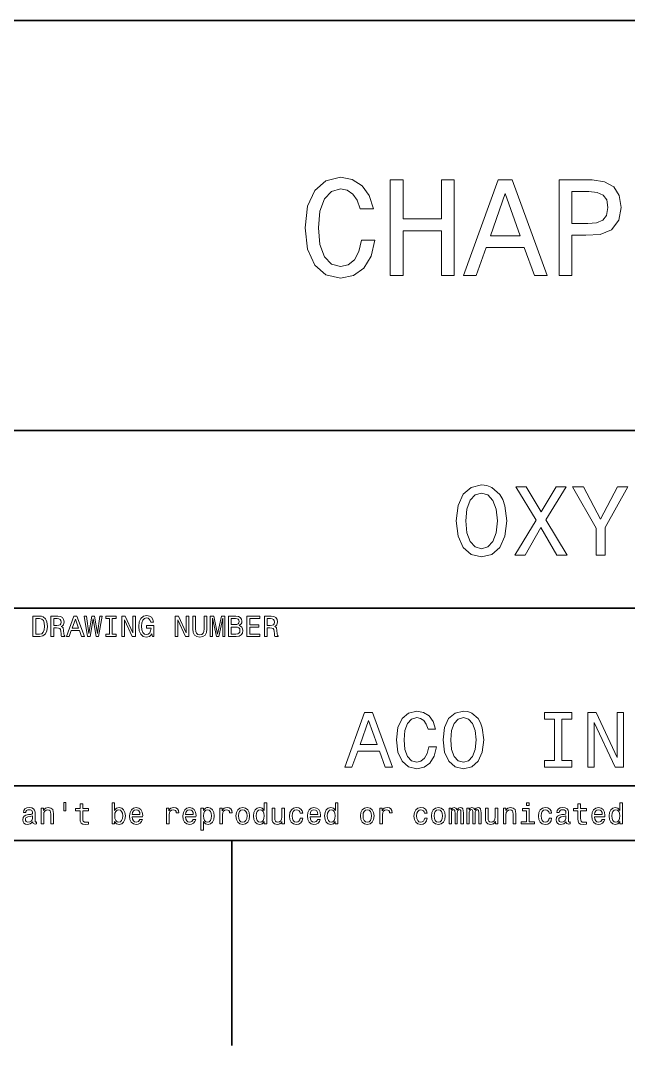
# Model space of a CAD drawing. Extents: x 0 to 1189, y 0 to 841.
# Drawn here: x 1024.2 to 1068.7, y 5 to 80 of the extents above; entities that cross this region are included whole.
import ezdxf

# ---------------------------------------------------------------- set-up
doc = ezdxf.new("R2010")
doc.units = 0

msp = doc.modelspace()

# ---------------------------------------------------------------- linework, layer by layer
at = {"color": 7, "lineweight": 35}
for p, q in [((979, 80), (1169, 80)), ((979, 50), (1144, 50)), ((979, 37), (1144, 37)), ((979, 24), (1144, 24)), ((20, 20), (1169, 20)), ((979, 20), (1169, 20))]:
    msp.add_line(p, q, dxfattribs=at)
at = {"color": 7, "lineweight": 35, "ltscale": 0.375}
msp.add_line((1039.699951, 20), (1039.699951, 5), dxfattribs=at)
at = {"color": 7, "lineweight": 13}
for points in [[(1049.201782, 63.935879), (1049, 63.088615), (1048.667236, 62.483429), (1048.203247, 62.110229), (1047.658569, 61.989193), (1047.00293, 62.17075), (1046.488525, 62.715416), (1046.14563, 63.603024), (1046.034668, 64.833572), (1046.14563, 66.054031), (1046.478394, 66.951729), (1046.992798, 67.496399), (1047.658569, 67.688042), (1048.1427, 67.587173), (1048.556274, 67.304756), (1048.879028, 66.850861), (1049.100952, 66.225502), (1050.059082, 66.225502), (1049.75647, 67.183716), (1049.232056, 67.909943), (1048.515869, 68.363831), (1047.658569, 68.525215), (1046.589355, 68.273056), (1045.772339, 67.567001), (1045.247925, 66.407059), (1045.066284, 64.833572), (1045.247925, 63.260086), (1045.772339, 62.100143), (1046.589355, 61.384007), (1047.658569, 61.14193), (1048.596558, 61.333572), (1049.353027, 61.868156), (1049.887695, 62.745678), (1050.170044, 63.935879)], [(1051.299805, 61.333572), (1052.237793, 61.333572), (1052.237793, 64.621758), (1055.04187, 64.621758), (1055.04187, 61.333572), (1055.969727, 61.333572), (1055.969727, 68.333572), (1055.04187, 68.333572), (1055.04187, 65.479103), (1052.237793, 65.479103), (1052.237793, 68.333572), (1051.299805, 68.333572)], [(1056.64563, 61.333572), (1057.573486, 61.333572), (1058.309814, 63.391209), (1061.10376, 63.391209), (1061.840088, 61.333572), (1062.788208, 61.333572), (1060.226318, 68.343658), (1059.197388, 68.343658)], [(1063.65564, 61.333572), (1064.583618, 61.333572), (1064.583618, 64.288902), (1065.612427, 64.288902), (1066.651367, 64.339333), (1067.478394, 64.69236), (1068.013062, 65.378242), (1068.19458, 66.316284), (1068.053345, 67.183716), (1067.649902, 67.81916), (1066.984131, 68.202446), (1066.076416, 68.333572), (1063.65564, 68.333572)], [(1058.632568, 64.248558), (1059.711914, 67.335014), (1060.791138, 64.248558)], [(1065.824219, 67.476227), (1066.429443, 67.415703), (1066.873291, 67.22406), (1067.135498, 66.871033), (1067.226318, 66.316284), (1067.125366, 65.73127), (1066.853027, 65.378242), (1066.389038, 65.196686), (1065.753662, 65.146255), (1064.583618, 65.146255), (1064.583618, 67.476227)], [(1056.125366, 43.381123), (1056.255005, 42.257202), (1056.629639, 41.428673), (1057.213257, 40.917145), (1057.976929, 40.744236), (1058.733398, 40.917145), (1059.324219, 41.428673), (1059.69165, 42.257202), (1059.828491, 43.381123), (1059.69165, 44.497837), (1059.533081, 44.951729), (1059.324219, 45.326366), (1058.733398, 45.837894), (1058.373169, 45.967579), (1057.976929, 46.018009), (1057.206055, 45.837894), (1056.622437, 45.333572), (1056.255005, 44.505043)], [(1060.404907, 40.881123), (1061.161377, 40.881123), (1062.306885, 42.905617), (1063.473999, 40.881123), (1064.237793, 40.881123), (1062.674316, 43.453167), (1064.158447, 45.888329), (1063.430786, 45.888329), (1062.328491, 44.036743), (1061.247803, 45.888329), (1060.491333, 45.888329), (1061.968262, 43.445965)], [(1067.025879, 40.881123), (1067.025879, 42.905617), (1068.668579, 45.888329), (1067.919312, 45.888329), (1066.687256, 43.518009), (1065.440918, 45.888329), (1064.641235, 45.888329), (1066.355957, 42.862389), (1066.355957, 40.881123)], [(1056.817017, 43.381123), (1056.89624, 44.25288), (1057.134033, 44.894089), (1057.501465, 45.283138), (1057.976929, 45.420029), (1058.44519, 45.283138), (1058.812622, 44.886887), (1059.050415, 44.245674), (1059.136841, 43.381123), (1059.050415, 42.509365), (1058.812622, 41.868153), (1058.44519, 41.479107), (1057.976929, 41.349422), (1057.501465, 41.479107), (1057.134033, 41.868153), (1056.89624, 42.502159)], [(1025.648438, 36.418587), (1025.14917, 36.418587), (1025.14917, 34.918587), (1025.648438, 34.918587), (1025.884033, 34.966137), (1026.059082, 35.11095), (1026.167114, 35.346542), (1026.206055, 35.668587), (1026.171509, 35.997116), (1026.128296, 36.126801), (1026.067749, 36.230545), (1025.8927, 36.371037), (1025.778076, 36.405617)], [(1025.633301, 36.239193), (1025.797607, 36.206772), (1025.909912, 36.107349), (1025.976929, 35.930115), (1025.998535, 35.668587), (1025.974731, 35.415707), (1025.907837, 35.238472), (1025.793213, 35.132565), (1025.633301, 35.09798), (1025.350098, 35.09798), (1025.350098, 36.239193)], [(1026.469727, 34.918587), (1026.670776, 34.918587), (1026.670776, 35.551872), (1026.876099, 35.551872), (1027.027344, 35.545387), (1027.122437, 35.515129), (1027.174316, 35.443802), (1027.195923, 35.31628), (1027.206787, 35.121758), (1027.219727, 34.994236), (1027.245728, 34.918587), (1027.472656, 34.918587), (1027.472656, 34.959652), (1027.422852, 35.020172), (1027.40564, 35.132565), (1027.390503, 35.374638), (1027.35376, 35.554035), (1027.304077, 35.610229), (1027.226196, 35.651295), (1027.312622, 35.70533), (1027.373169, 35.780979), (1027.412109, 35.87608), (1027.425049, 35.990631), (1027.394775, 36.172188), (1027.30835, 36.308357), (1027.165649, 36.390488), (1026.971191, 36.418587), (1026.469727, 36.418587)], [(1026.915039, 36.234871), (1027.046875, 36.221901), (1027.139771, 36.180836), (1027.19812, 36.105186), (1027.217529, 35.986309), (1027.195923, 35.86095), (1027.137573, 35.785301), (1027.038208, 35.746395), (1026.901978, 35.735588), (1026.670776, 35.735588), (1026.670776, 36.234871)], [(1027.595825, 34.918587), (1027.794678, 34.918587), (1027.952393, 35.359509), (1028.551147, 35.359509), (1028.708984, 34.918587), (1028.912109, 34.918587), (1028.363159, 36.42075), (1028.1427, 36.42075)], [(1028.021606, 35.543228), (1028.25293, 36.204609), (1028.484131, 35.543228)], [(1029.145508, 34.918587), (1029.335693, 34.918587), (1029.55188, 36.219738), (1029.774536, 34.918587), (1029.956055, 34.918587), (1030.219727, 36.42075), (1030.046875, 36.42075), (1029.860962, 35.143372), (1029.646973, 36.42075), (1029.458984, 36.42075), (1029.249268, 35.143372), (1029.063354, 36.42075), (1028.886108, 36.42075)], [(1030.755737, 35.100143), (1030.479126, 35.100143), (1030.479126, 34.918587), (1031.231323, 34.918587), (1031.231323, 35.100143), (1030.95459, 35.100143), (1030.95459, 36.23703), (1031.231323, 36.23703), (1031.231323, 36.418587), (1030.479126, 36.418587), (1030.479126, 36.23703), (1030.755737, 36.23703)], [(1031.663574, 34.918587), (1031.842896, 34.918587), (1031.842896, 36.148415), (1032.417847, 34.918587), (1032.64917, 34.918587), (1032.64917, 36.418587), (1032.467529, 36.418587), (1032.467529, 35.188759), (1031.89917, 36.418587), (1031.663574, 36.418587)], [(1033.853027, 35.119595), (1033.889771, 34.918587), (1033.997803, 34.918587), (1033.997803, 35.729107), (1033.45105, 35.729107), (1033.45105, 35.545387), (1033.788208, 35.545387), (1033.788208, 35.532421), (1033.762207, 35.333572), (1033.693115, 35.1866), (1033.587158, 35.093658), (1033.455322, 35.0634), (1033.30835, 35.102303), (1033.193848, 35.219021), (1033.120361, 35.411381), (1033.09436, 35.675072), (1033.118164, 35.9366), (1033.19165, 36.12896), (1033.30835, 36.245678), (1033.466187, 36.286743), (1033.574219, 36.265129), (1033.662842, 36.204609), (1033.727661, 36.103024), (1033.764404, 35.966858), (1033.978394, 35.966858), (1033.922241, 36.174351), (1033.816284, 36.329971), (1033.667114, 36.425072), (1033.479126, 36.459652), (1033.232666, 36.405617), (1033.046875, 36.247837), (1032.927979, 35.999279), (1032.886841, 35.668587), (1032.927979, 35.335735), (1033.046875, 35.087173), (1033.221924, 34.929394), (1033.442383, 34.877522), (1033.565552, 34.89481), (1033.675781, 34.938038), (1033.770874, 35.013687)], [(1035.567017, 34.918587), (1035.746338, 34.918587), (1035.746338, 36.148415), (1036.321289, 34.918587), (1036.552612, 34.918587), (1036.552612, 36.418587), (1036.371094, 36.418587), (1036.371094, 35.188759), (1035.802612, 36.418587), (1035.567017, 36.418587)], [(1036.84436, 35.489193), (1036.874634, 35.219021), (1036.969727, 35.026657), (1037.129639, 34.916424), (1037.360962, 34.877522), (1037.590088, 34.916424), (1037.75, 35.026657), (1037.845093, 35.216858), (1037.877563, 35.489193), (1037.877563, 36.418587), (1037.676514, 36.418587), (1037.676514, 35.478386), (1037.657104, 35.294666), (1037.598755, 35.162823), (1037.499268, 35.085014), (1037.360962, 35.059078), (1037.218262, 35.085014), (1037.118896, 35.162823), (1037.060547, 35.292507), (1037.043213, 35.478386), (1037.043213, 36.418587), (1036.84436, 36.418587)], [(1038.121704, 34.918587), (1038.288208, 34.918587), (1038.288208, 36.280258), (1038.569214, 34.918587), (1038.755005, 34.918587), (1039.033813, 36.280258), (1039.033813, 34.918587), (1039.202393, 34.918587), (1039.202393, 36.418587), (1038.938721, 36.418587), (1038.662109, 35.095821), (1038.387573, 36.418587), (1038.121704, 36.418587)], [(1040.233398, 35.729107), (1040.384766, 35.854465), (1040.423584, 35.938759), (1040.436646, 36.042507), (1040.408447, 36.204609), (1040.324219, 36.321323), (1040.187988, 36.392651), (1039.997803, 36.418587), (1039.463989, 36.418587), (1039.463989, 34.918587), (1040.028076, 34.918587), (1040.229126, 34.948845), (1040.378296, 35.037464), (1040.471191, 35.177952), (1040.503662, 35.368153), (1040.484131, 35.495678), (1040.432251, 35.601585), (1040.348022, 35.679394)], [(1039.956787, 35.796108), (1039.662842, 35.796108), (1039.662842, 36.239193), (1039.974121, 36.239193), (1040.09082, 36.226223), (1040.172852, 36.187317), (1040.222656, 36.120316), (1040.239868, 36.020893), (1040.220459, 35.921467), (1040.168579, 35.852303), (1040.079956, 35.809078)], [(1040.810547, 34.918587), (1041.761475, 34.918587), (1041.761475, 35.100143), (1041.009399, 35.100143), (1041.009399, 35.608067), (1041.679443, 35.608067), (1041.679443, 35.787464), (1041.009399, 35.787464), (1041.009399, 36.23703), (1041.744263, 36.23703), (1041.744263, 36.418587), (1040.810547, 36.418587)], [(1042.083618, 34.918587), (1042.284546, 34.918587), (1042.284546, 35.551872), (1042.489868, 35.551872), (1042.641235, 35.545387), (1042.736328, 35.515129), (1042.788208, 35.443802), (1042.809814, 35.31628), (1042.820557, 35.121758), (1042.833618, 34.994236), (1042.859497, 34.918587), (1043.086426, 34.918587), (1043.086426, 34.959652), (1043.036743, 35.020172), (1043.019409, 35.132565), (1043.004272, 35.374638), (1042.967529, 35.554035), (1042.917847, 35.610229), (1042.840088, 35.651295), (1042.926514, 35.70533), (1042.987061, 35.780979), (1043.025879, 35.87608), (1043.03894, 35.990631), (1043.008667, 36.172188), (1042.922241, 36.308357), (1042.779541, 36.390488), (1042.584961, 36.418587), (1042.083618, 36.418587)], [(1042.528809, 36.234871), (1042.660645, 36.221901), (1042.753662, 36.180836), (1042.812012, 36.105186), (1042.831421, 35.986309), (1042.809814, 35.86095), (1042.751465, 35.785301), (1042.651978, 35.746395), (1042.515869, 35.735588), (1042.284546, 35.735588), (1042.284546, 36.234871)], [(1040.004272, 35.09798), (1039.662842, 35.09798), (1039.662842, 35.614552), (1039.984863, 35.614552), (1040.121094, 35.599422), (1040.218262, 35.554035), (1040.276611, 35.476223), (1040.296143, 35.363831), (1040.276611, 35.244957), (1040.222656, 35.162823), (1040.131836, 35.11311)], [(1047.959595, 25.360231), (1048.489868, 25.360231), (1048.910645, 26.536024), (1050.507202, 26.536024), (1050.927979, 25.360231), (1051.469727, 25.360231), (1050.005737, 29.365995), (1049.417847, 29.365995)], [(1054.115234, 26.847263), (1054, 26.363113), (1053.809814, 26.017292), (1053.544678, 25.804035), (1053.233398, 25.734871), (1052.858765, 25.838617), (1052.564819, 26.149857), (1052.368896, 26.657061), (1052.30542, 27.360231), (1052.368896, 28.057638), (1052.559082, 28.570606), (1052.853027, 28.881845), (1053.233398, 28.991356), (1053.51001, 28.933718), (1053.746338, 28.772335), (1053.930786, 28.51297), (1054.057617, 28.155621), (1054.605225, 28.155621), (1054.432251, 28.703171), (1054.132568, 29.118156), (1053.723267, 29.377522), (1053.233398, 29.469742), (1052.622437, 29.325649), (1052.15564, 28.922192), (1051.855835, 28.259367), (1051.752197, 27.360231), (1051.855835, 26.461096), (1052.15564, 25.798271), (1052.622437, 25.38905), (1053.233398, 25.250721), (1053.769409, 25.360231), (1054.20166, 25.665707), (1054.507202, 26.167149), (1054.668579, 26.847263)], [(1055.170044, 27.360231), (1055.273804, 26.461096), (1055.573486, 25.798271), (1056.040283, 25.38905), (1056.651245, 25.250721), (1057.25647, 25.38905), (1057.729126, 25.798271), (1058.023071, 26.461096), (1058.132568, 27.360231), (1058.023071, 28.253603), (1057.89624, 28.616714), (1057.729126, 28.916428), (1057.25647, 29.325649), (1056.968262, 29.429396), (1056.651245, 29.469742), (1056.034546, 29.325649), (1055.567749, 28.922192), (1055.273804, 28.259367)], [(1063.325684, 25.844381), (1062.587891, 25.844381), (1062.587891, 25.360231), (1064.593628, 25.360231), (1064.593628, 25.844381), (1063.855835, 25.844381), (1063.855835, 28.876081), (1064.593628, 28.876081), (1064.593628, 29.360231), (1062.587891, 29.360231), (1062.587891, 28.876081), (1063.325684, 28.876081)], [(1065.746338, 25.360231), (1066.224731, 25.360231), (1066.224731, 28.639771), (1067.757935, 25.360231), (1068.374634, 25.360231), (1068.374634, 29.360231), (1067.890503, 29.360231), (1067.890503, 26.080692), (1066.374634, 29.360231), (1065.746338, 29.360231)], [(1049.095093, 27.025938), (1049.711792, 28.789627), (1050.328491, 27.025938)], [(1055.723267, 27.360231), (1055.786743, 28.057638), (1055.976929, 28.570606), (1056.270874, 28.881845), (1056.651245, 28.991356), (1057.025879, 28.881845), (1057.319824, 28.564842), (1057.51001, 28.051874), (1057.579224, 27.360231), (1057.51001, 26.662825), (1057.319824, 26.149857), (1057.025879, 25.838617), (1056.651245, 25.734871), (1056.270874, 25.838617), (1055.976929, 26.149857), (1055.786743, 26.657061)], [(1027.420776, 22.768372), (1027.420776, 22.180475), (1027.565552, 22.180475), (1027.565552, 22.768372)], [(1028.60083, 22.17399), (1028.60083, 21.592579), (1028.61377, 21.404537), (1028.674316, 21.274855), (1028.79541, 21.199207), (1029.000732, 21.173269), (1029.225464, 21.184076), (1029.225464, 21.348343), (1029.061279, 21.335373), (1028.912109, 21.352665), (1028.832153, 21.4067), (1028.797485, 21.497478), (1028.791016, 21.625), (1028.791016, 22.17399), (1029.225464, 22.17399), (1029.225464, 22.336094), (1028.791016, 22.336094), (1028.791016, 22.675432), (1028.60083, 22.675432), (1028.60083, 22.336094), (1028.272339, 22.336094), (1028.272339, 22.17399)], [(1031.127563, 21.393732), (1031.267944, 21.227304), (1031.460327, 21.173269), (1031.641968, 21.214336), (1031.786743, 21.337536), (1031.877563, 21.534222), (1031.912109, 21.795748), (1031.877563, 22.057276), (1031.784546, 22.251801), (1031.641968, 22.372837), (1031.460327, 22.416065), (1031.270142, 22.359869), (1031.192383, 22.290705), (1031.127563, 22.197765), (1031.127563, 22.766211), (1030.937256, 22.766211), (1030.937256, 21.214336), (1031.127563, 21.214336)], [(1042.070557, 21.393732), (1042.070557, 21.214336), (1042.260742, 21.214336), (1042.260742, 22.766211), (1042.072754, 22.766211), (1042.072754, 22.197765), (1041.927979, 22.36203), (1041.839355, 22.400936), (1041.737671, 22.416065), (1041.553955, 22.372837), (1041.411377, 22.251801), (1041.318359, 22.057276), (1041.286011, 21.795748), (1041.318359, 21.534222), (1041.411377, 21.337536), (1041.553955, 21.214336), (1041.737671, 21.173269), (1041.839355, 21.1884), (1041.930054, 21.227304)], [(1047.275146, 21.393732), (1047.275146, 21.214336), (1047.465332, 21.214336), (1047.465332, 22.766211), (1047.277344, 22.766211), (1047.277344, 22.197765), (1047.132568, 22.36203), (1047.043945, 22.400936), (1046.942383, 22.416065), (1046.758667, 22.372837), (1046.615967, 22.251801), (1046.523071, 22.057276), (1046.490601, 21.795748), (1046.523071, 21.534222), (1046.615967, 21.337536), (1046.758667, 21.214336), (1046.942383, 21.173269), (1047.043945, 21.1884), (1047.134766, 21.227304)], [(1061.462524, 22.766211), (1061.261475, 22.766211), (1061.261475, 22.550072), (1061.462524, 22.550072)], [(1065.033203, 22.17399), (1065.033203, 21.592579), (1065.046143, 21.404537), (1065.106689, 21.274855), (1065.227661, 21.199207), (1065.432983, 21.173269), (1065.657837, 21.184076), (1065.657837, 21.348343), (1065.49353, 21.335373), (1065.34436, 21.352665), (1065.264404, 21.4067), (1065.229858, 21.497478), (1065.223389, 21.625), (1065.223389, 22.17399), (1065.657837, 22.17399), (1065.657837, 22.336094), (1065.223389, 22.336094), (1065.223389, 22.675432), (1065.033203, 22.675432), (1065.033203, 22.336094), (1064.70459, 22.336094), (1064.70459, 22.17399)], [(1068.093628, 21.393732), (1068.093628, 21.214336), (1068.283936, 21.214336), (1068.283936, 22.766211), (1068.095825, 22.766211), (1068.095825, 22.197765), (1067.95105, 22.36203), (1067.862427, 22.400936), (1067.760864, 22.416065), (1067.577148, 22.372837), (1067.434448, 22.251801), (1067.341553, 22.057276), (1067.309082, 21.795748), (1067.341553, 21.534222), (1067.434448, 21.337536), (1067.577148, 21.214336), (1067.760864, 21.173269), (1067.862427, 21.1884), (1067.953125, 21.227304)], [(1025.131836, 21.365633), (1025.131836, 21.35915), (1025.1427, 21.285662), (1025.175049, 21.233789), (1025.311279, 21.192722), (1025.417114, 21.210014), (1025.417114, 21.356987), (1025.371704, 21.350504), (1025.311279, 21.378601), (1025.300415, 21.465057), (1025.300415, 22.065922), (1025.274536, 22.219379), (1025.198853, 22.32745), (1025.067017, 22.39229), (1024.881104, 22.416065), (1024.699585, 22.390129), (1024.565552, 22.316643), (1024.481201, 22.202089), (1024.453125, 22.050793), (1024.453125, 22.037823), (1024.623901, 22.037823), (1024.639038, 22.128601), (1024.686646, 22.193443), (1024.764404, 22.232347), (1024.874634, 22.247478), (1024.980591, 22.236671), (1025.056152, 22.20425), (1025.101563, 22.148054), (1025.116699, 22.070244), (1025.108032, 21.979465), (1025.073486, 21.934076), (1024.987061, 21.912464), (1024.824951, 21.895172), (1024.639038, 21.856268), (1024.507202, 21.787104), (1024.429443, 21.679033), (1024.40564, 21.519091), (1024.427246, 21.37644), (1024.494263, 21.270533), (1024.602295, 21.203529), (1024.751465, 21.179754), (1024.952393, 21.225143)], [(1025.110229, 21.620676), (1025.084229, 21.508284), (1025.015137, 21.421829), (1024.911377, 21.365633), (1024.783813, 21.34618), (1024.70166, 21.356987), (1024.643311, 21.391569), (1024.606567, 21.452089), (1024.595825, 21.536383), (1024.604492, 21.61203), (1024.639038, 21.666065), (1024.777344, 21.726583), (1024.952393, 21.752522), (1025.110229, 21.804394)], [(1025.74353, 21.214336), (1025.933716, 21.214336), (1025.933716, 21.884365), (1025.953125, 22.037823), (1026.015869, 22.150215), (1026.113159, 22.219379), (1026.242798, 22.245316), (1026.346558, 22.223701), (1026.411377, 22.165344), (1026.443848, 22.068083), (1026.45459, 21.9384), (1026.45459, 21.214336), (1026.644775, 21.214336), (1026.644775, 21.977304), (1026.636108, 22.130762), (1026.59729, 22.258286), (1026.469727, 22.375), (1026.270874, 22.416065), (1026.160645, 22.400936), (1026.067749, 22.359869), (1025.987793, 22.290705), (1025.925049, 22.197765), (1025.925049, 22.375), (1025.74353, 22.375)], [(1031.717529, 21.795748), (1031.695923, 21.601225), (1031.637573, 21.458572), (1031.544678, 21.372118), (1031.427979, 21.344019), (1031.300415, 21.372118), (1031.20752, 21.458572), (1031.14917, 21.599062), (1031.129639, 21.795748), (1031.14917, 21.990273), (1031.20752, 22.130762), (1031.300415, 22.215057), (1031.427979, 22.245316), (1031.544678, 22.215057), (1031.637573, 22.128601), (1031.695923, 21.988111)], [(1032.415649, 21.739553), (1033.176514, 21.739553), (1033.178711, 21.828169), (1033.144043, 22.076729), (1033.04895, 22.262608), (1032.897705, 22.375), (1032.696655, 22.416065), (1032.5, 22.372837), (1032.348633, 22.251801), (1032.251465, 22.055115), (1032.216797, 21.795748), (1032.249268, 21.529898), (1032.346558, 21.335373), (1032.495605, 21.214336), (1032.690186, 21.173269), (1032.858765, 21.201368), (1032.99707, 21.274855), (1033.098633, 21.391569), (1033.156982, 21.54719), (1032.968994, 21.54719), (1032.930054, 21.460733), (1032.873901, 21.395893), (1032.713989, 21.344019), (1032.59082, 21.367794), (1032.497803, 21.443443), (1032.437256, 21.566643), (1032.415649, 21.733068)], [(1032.415649, 21.899494), (1032.439453, 22.04863), (1032.497803, 22.158861), (1032.586426, 22.225864), (1032.703125, 22.24964), (1032.817749, 22.225864), (1032.906372, 22.158861), (1032.960327, 22.04863), (1032.979858, 21.899494)], [(1034.922852, 21.214336), (1035.113037, 21.214336), (1035.113037, 21.877882), (1035.132568, 22.037823), (1035.190918, 22.152376), (1035.286011, 22.22154), (1035.413574, 22.245316), (1035.508667, 22.230186), (1035.579956, 22.186958), (1035.623169, 22.113472), (1035.638306, 22.014048), (1035.830688, 22.014048), (1035.804688, 22.189121), (1035.733398, 22.31448), (1035.614502, 22.390129), (1035.452393, 22.416065), (1035.342163, 22.398775), (1035.24707, 22.355547), (1035.162842, 22.282061), (1035.095825, 22.182636), (1035.095825, 22.375), (1034.922852, 22.375)], [(1036.319092, 21.739553), (1037.079956, 21.739553), (1037.082153, 21.828169), (1037.047485, 22.076729), (1036.952393, 22.262608), (1036.801147, 22.375), (1036.600098, 22.416065), (1036.403442, 22.372837), (1036.252197, 22.251801), (1036.154907, 22.055115), (1036.120239, 21.795748), (1036.15271, 21.529898), (1036.25, 21.335373), (1036.39917, 21.214336), (1036.593628, 21.173269), (1036.762207, 21.201368), (1036.900513, 21.274855), (1037.002197, 21.391569), (1037.060547, 21.54719), (1036.872437, 21.54719), (1036.833496, 21.460733), (1036.777344, 21.395893), (1036.617432, 21.344019), (1036.494263, 21.367794), (1036.401245, 21.443443), (1036.340698, 21.566643), (1036.319092, 21.733068)], [(1036.319092, 21.899494), (1036.342896, 22.04863), (1036.401245, 22.158861), (1036.489868, 22.225864), (1036.606567, 22.24964), (1036.721191, 22.225864), (1036.809814, 22.158861), (1036.86377, 22.04863), (1036.883301, 21.899494)], [(1037.633301, 22.195604), (1037.633301, 22.375), (1037.443115, 22.375), (1037.443115, 20.764769), (1037.633301, 20.764769), (1037.633301, 21.391569), (1037.700317, 21.289986), (1037.775879, 21.222982), (1037.966064, 21.173269), (1038.147705, 21.214336), (1038.290283, 21.337536), (1038.383301, 21.532061), (1038.417847, 21.795748), (1038.383301, 22.057276), (1038.290283, 22.251801), (1038.147705, 22.372837), (1037.966064, 22.416065), (1037.862427, 22.403097), (1037.773804, 22.36203), (1037.69812, 22.292866)], [(1037.933716, 21.344019), (1037.806152, 21.372118), (1037.713257, 21.458572), (1037.654907, 21.599062), (1037.635376, 21.795748), (1037.654907, 21.990273), (1037.713257, 22.130762), (1037.806152, 22.215057), (1037.933716, 22.245316), (1038.050415, 22.215057), (1038.143311, 22.128601), (1038.20166, 21.988111), (1038.223267, 21.795748), (1038.20166, 21.601225), (1038.143311, 21.458572), (1038.050415, 21.372118)], [(1038.826294, 21.214336), (1039.016602, 21.214336), (1039.016602, 21.877882), (1039.036011, 22.037823), (1039.09436, 22.152376), (1039.189453, 22.22154), (1039.317017, 22.245316), (1039.412109, 22.230186), (1039.483398, 22.186958), (1039.526611, 22.113472), (1039.541748, 22.014048), (1039.734131, 22.014048), (1039.708252, 22.189121), (1039.636841, 22.31448), (1039.517944, 22.390129), (1039.355835, 22.416065), (1039.245605, 22.398775), (1039.150513, 22.355547), (1039.066284, 22.282061), (1038.999268, 22.182636), (1038.999268, 22.375), (1038.826294, 22.375)], [(1040, 21.793587), (1040.034546, 21.529898), (1040.134033, 21.335373), (1040.291748, 21.214336), (1040.50354, 21.173269), (1040.713257, 21.214336), (1040.870972, 21.333212), (1040.970459, 21.527737), (1041.007202, 21.793587), (1040.970459, 22.057276), (1040.870972, 22.253962), (1040.713257, 22.372837), (1040.50354, 22.416065), (1040.291748, 22.372837), (1040.134033, 22.251801), (1040.034546, 22.057276)], [(1040.194458, 21.795748), (1040.213989, 21.990273), (1040.274414, 22.130762), (1040.371704, 22.217218), (1040.50354, 22.247478), (1040.633301, 22.217218), (1040.730469, 22.132925), (1040.791016, 21.990273), (1040.812622, 21.795748), (1040.791016, 21.599062), (1040.730469, 21.456411), (1040.633301, 21.369955), (1040.50354, 21.341858), (1040.371704, 21.369955), (1040.274414, 21.456411), (1040.213989, 21.599062)], [(1041.770142, 22.245316), (1041.895508, 22.215057), (1041.990601, 22.130762), (1042.046753, 21.990273), (1042.068359, 21.795748), (1042.046753, 21.599062), (1041.990601, 21.458572), (1041.895508, 21.372118), (1041.770142, 21.344019), (1041.651245, 21.372118), (1041.560547, 21.458572), (1041.5, 21.601225), (1041.480469, 21.795748), (1041.5, 21.988111), (1041.560547, 22.128601), (1041.651245, 22.215057)], [(1043.553345, 22.375), (1043.363037, 22.375), (1043.363037, 21.704971), (1043.341431, 21.549351), (1043.278809, 21.436958), (1043.181519, 21.367794), (1043.053955, 21.34618), (1042.952393, 21.363472), (1042.887573, 21.415344), (1042.85083, 21.503962), (1042.842163, 21.629322), (1042.842163, 22.375), (1042.651978, 22.375), (1042.651978, 21.61203), (1042.658447, 21.458572), (1042.699585, 21.331051), (1042.824951, 21.214336), (1043.025879, 21.173269), (1043.134033, 21.1884), (1043.226929, 21.227304), (1043.306885, 21.294308), (1043.371704, 21.391569), (1043.371704, 21.214336), (1043.553345, 21.214336)], [(1044.698853, 21.990273), (1044.886841, 21.990273), (1044.8479, 22.163183), (1044.755005, 22.299351), (1044.610229, 22.383644), (1044.422119, 22.416065), (1044.214722, 22.372837), (1044.056885, 22.251801), (1043.95752, 22.055115), (1043.922852, 21.791426), (1043.955322, 21.529898), (1044.052612, 21.335373), (1044.206055, 21.214336), (1044.415649, 21.173269), (1044.601563, 21.20569), (1044.746338, 21.296469), (1044.845825, 21.439119), (1044.889038, 21.629322), (1044.70752, 21.629322), (1044.675049, 21.508284), (1044.614502, 21.417507), (1044.528076, 21.361311), (1044.422119, 21.344019), (1044.290283, 21.372118), (1044.19519, 21.458572), (1044.136841, 21.599062), (1044.117432, 21.797911), (1044.136841, 21.992434), (1044.197388, 22.132925), (1044.294678, 22.219379), (1044.422119, 22.24964), (1044.534546, 22.230186), (1044.618896, 22.180475), (1044.675049, 22.098343)], [(1045.427246, 21.739553), (1046.187988, 21.739553), (1046.190186, 21.828169), (1046.15564, 22.076729), (1046.060547, 22.262608), (1045.90918, 22.375), (1045.70813, 22.416065), (1045.511475, 22.372837), (1045.360229, 22.251801), (1045.262939, 22.055115), (1045.228394, 21.795748), (1045.260742, 21.529898), (1045.358032, 21.335373), (1045.507202, 21.214336), (1045.70166, 21.173269), (1045.870239, 21.201368), (1046.008667, 21.274855), (1046.110229, 21.391569), (1046.168579, 21.54719), (1045.980469, 21.54719), (1045.94165, 21.460733), (1045.885376, 21.395893), (1045.725464, 21.344019), (1045.602295, 21.367794), (1045.509277, 21.443443), (1045.448853, 21.566643), (1045.427246, 21.733068)], [(1045.427246, 21.899494), (1045.450928, 22.04863), (1045.509277, 22.158861), (1045.5979, 22.225864), (1045.714722, 22.24964), (1045.829224, 22.225864), (1045.917847, 22.158861), (1045.971924, 22.04863), (1045.991333, 21.899494)], [(1046.974731, 22.245316), (1047.100098, 22.215057), (1047.19519, 22.130762), (1047.251465, 21.990273), (1047.273071, 21.795748), (1047.251465, 21.599062), (1047.19519, 21.458572), (1047.100098, 21.372118), (1046.974731, 21.344019), (1046.855835, 21.372118), (1046.765137, 21.458572), (1046.70459, 21.601225), (1046.685181, 21.795748), (1046.70459, 21.988111), (1046.765137, 22.128601), (1046.855835, 22.215057)], [(1049.108032, 21.793587), (1049.142578, 21.529898), (1049.242065, 21.335373), (1049.39978, 21.214336), (1049.611694, 21.173269), (1049.821289, 21.214336), (1049.979126, 21.333212), (1050.078491, 21.527737), (1050.115234, 21.793587), (1050.078491, 22.057276), (1049.979126, 22.253962), (1049.821289, 22.372837), (1049.611694, 22.416065), (1049.39978, 22.372837), (1049.242065, 22.251801), (1049.142578, 22.057276)], [(1049.302612, 21.795748), (1049.322021, 21.990273), (1049.382568, 22.130762), (1049.479858, 22.217218), (1049.611694, 22.247478), (1049.741333, 22.217218), (1049.838623, 22.132925), (1049.89917, 21.990273), (1049.920776, 21.795748), (1049.89917, 21.599062), (1049.838623, 21.456411), (1049.741333, 21.369955), (1049.611694, 21.341858), (1049.479858, 21.369955), (1049.382568, 21.456411), (1049.322021, 21.599062)], [(1050.536743, 21.214336), (1050.726929, 21.214336), (1050.726929, 21.877882), (1050.746338, 22.037823), (1050.804688, 22.152376), (1050.899902, 22.22154), (1051.027344, 22.245316), (1051.122437, 22.230186), (1051.193848, 22.186958), (1051.237061, 22.113472), (1051.252197, 22.014048), (1051.444458, 22.014048), (1051.418579, 22.189121), (1051.34729, 22.31448), (1051.228394, 22.390129), (1051.066284, 22.416065), (1050.956055, 22.398775), (1050.860962, 22.355547), (1050.776611, 22.282061), (1050.709595, 22.182636), (1050.709595, 22.375), (1050.536743, 22.375)], [(1053.806885, 21.990273), (1053.994995, 21.990273), (1053.956055, 22.163183), (1053.863037, 22.299351), (1053.718262, 22.383644), (1053.530273, 22.416065), (1053.322754, 22.372837), (1053.164917, 22.251801), (1053.065552, 22.055115), (1053.031006, 21.791426), (1053.063354, 21.529898), (1053.160645, 21.335373), (1053.314087, 21.214336), (1053.523804, 21.173269), (1053.709595, 21.20569), (1053.854492, 21.296469), (1053.953857, 21.439119), (1053.99707, 21.629322), (1053.815552, 21.629322), (1053.783081, 21.508284), (1053.722656, 21.417507), (1053.636108, 21.361311), (1053.530273, 21.344019), (1053.398438, 21.372118), (1053.303345, 21.458572), (1053.244995, 21.599062), (1053.225464, 21.797911), (1053.244995, 21.992434), (1053.30542, 22.132925), (1053.40271, 22.219379), (1053.530273, 22.24964), (1053.642578, 22.230186), (1053.726929, 22.180475), (1053.783081, 22.098343)], [(1054.312622, 21.793587), (1054.34729, 21.529898), (1054.446655, 21.335373), (1054.604492, 21.214336), (1054.816284, 21.173269), (1055.025879, 21.214336), (1055.183716, 21.333212), (1055.283081, 21.527737), (1055.319824, 21.793587), (1055.283081, 22.057276), (1055.183716, 22.253962), (1055.025879, 22.372837), (1054.816284, 22.416065), (1054.604492, 22.372837), (1054.446655, 22.251801), (1054.34729, 22.057276)], [(1054.507202, 21.795748), (1054.526611, 21.990273), (1054.587158, 22.130762), (1054.684448, 22.217218), (1054.816284, 22.247478), (1054.945923, 22.217218), (1055.043213, 22.132925), (1055.10376, 21.990273), (1055.125366, 21.795748), (1055.10376, 21.599062), (1055.043213, 21.456411), (1054.945923, 21.369955), (1054.816284, 21.341858), (1054.684448, 21.369955), (1054.587158, 21.456411), (1054.526611, 21.599062)], [(1055.59436, 21.214336), (1055.769409, 21.214336), (1055.769409, 21.990273), (1055.780273, 22.106987), (1055.812622, 22.191282), (1055.862427, 22.240993), (1055.927246, 22.260447), (1055.979126, 22.243155), (1056.013672, 22.199926), (1056.031006, 22.12644), (1056.037476, 22.029179), (1056.037476, 21.214336), (1056.20166, 21.214336), (1056.20166, 21.990273), (1056.212524, 22.104826), (1056.244995, 22.189121), (1056.296875, 22.240993), (1056.361694, 22.260447), (1056.413574, 22.243155), (1056.44812, 22.199926), (1056.469727, 22.029179), (1056.469727, 21.214336), (1056.644775, 21.214336), (1056.644775, 22.016211), (1056.634033, 22.182636), (1056.599365, 22.310158), (1056.530273, 22.387968), (1056.417847, 22.416065), (1056.286011, 22.372837), (1056.184448, 22.247478), (1056.104492, 22.370676), (1055.970459, 22.416065), (1055.84729, 22.372837), (1055.762939, 22.251801), (1055.762939, 22.375), (1055.59436, 22.375)], [(1056.895508, 21.214336), (1057.070557, 21.214336), (1057.070557, 21.990273), (1057.081421, 22.106987), (1057.11377, 22.191282), (1057.163574, 22.240993), (1057.228394, 22.260447), (1057.280273, 22.243155), (1057.314819, 22.199926), (1057.332153, 22.12644), (1057.338623, 22.029179), (1057.338623, 21.214336), (1057.50293, 21.214336), (1057.50293, 21.990273), (1057.513672, 22.104826), (1057.546143, 22.189121), (1057.598022, 22.240993), (1057.662842, 22.260447), (1057.714722, 22.243155), (1057.749268, 22.199926), (1057.770874, 22.029179), (1057.770874, 21.214336), (1057.945923, 21.214336), (1057.945923, 22.016211), (1057.935181, 22.182636), (1057.900635, 22.310158), (1057.831421, 22.387968), (1057.718994, 22.416065), (1057.587158, 22.372837), (1057.485596, 22.247478), (1057.40564, 22.370676), (1057.271606, 22.416065), (1057.148438, 22.372837), (1057.064087, 22.251801), (1057.064087, 22.375), (1056.895508, 22.375)], [(1059.167114, 22.375), (1058.976929, 22.375), (1058.976929, 21.704971), (1058.955322, 21.549351), (1058.8927, 21.436958), (1058.79541, 21.367794), (1058.667847, 21.34618), (1058.566284, 21.363472), (1058.501465, 21.415344), (1058.464722, 21.503962), (1058.456055, 21.629322), (1058.456055, 22.375), (1058.265869, 22.375), (1058.265869, 21.61203), (1058.272339, 21.458572), (1058.313354, 21.331051), (1058.438721, 21.214336), (1058.639771, 21.173269), (1058.747803, 21.1884), (1058.84082, 21.227304), (1058.920776, 21.294308), (1058.985596, 21.391569), (1058.985596, 21.214336), (1059.167114, 21.214336)], [(1059.573486, 21.214336), (1059.763672, 21.214336), (1059.763672, 21.884365), (1059.783203, 22.037823), (1059.845825, 22.150215), (1059.943115, 22.219379), (1060.072754, 22.245316), (1060.176514, 22.223701), (1060.241333, 22.165344), (1060.273804, 22.068083), (1060.284546, 21.9384), (1060.284546, 21.214336), (1060.474731, 21.214336), (1060.474731, 21.977304), (1060.466187, 22.130762), (1060.427246, 22.258286), (1060.299683, 22.375), (1060.10083, 22.416065), (1059.990601, 22.400936), (1059.897705, 22.359869), (1059.817749, 22.290705), (1059.755005, 22.197765), (1059.755005, 22.375), (1059.573486, 22.375)], [(1061.456055, 21.374279), (1061.456055, 22.336094), (1060.967529, 22.336094), (1060.967529, 22.17399), (1061.265869, 22.17399), (1061.265869, 21.374279), (1060.876831, 21.374279), (1060.876831, 21.214336), (1061.849365, 21.214336), (1061.849365, 21.374279)], [(1062.915039, 21.990273), (1063.103027, 21.990273), (1063.064087, 22.163183), (1062.971191, 22.299351), (1062.826416, 22.383644), (1062.638306, 22.416065), (1062.430786, 22.372837), (1062.273071, 22.251801), (1062.173584, 22.055115), (1062.139038, 21.791426), (1062.171509, 21.529898), (1062.268799, 21.335373), (1062.422241, 21.214336), (1062.631836, 21.173269), (1062.817749, 21.20569), (1062.962524, 21.296469), (1063.062012, 21.439119), (1063.105225, 21.629322), (1062.923584, 21.629322), (1062.891235, 21.508284), (1062.830688, 21.417507), (1062.744263, 21.361311), (1062.638306, 21.344019), (1062.50647, 21.372118), (1062.411377, 21.458572), (1062.353027, 21.599062), (1062.333618, 21.797911), (1062.353027, 21.992434), (1062.413574, 22.132925), (1062.510864, 22.219379), (1062.638306, 22.24964), (1062.750732, 22.230186), (1062.834961, 22.180475), (1062.891235, 22.098343)], [(1064.166382, 21.365633), (1064.166382, 21.35915), (1064.177246, 21.285662), (1064.209717, 21.233789), (1064.345825, 21.192722), (1064.451782, 21.210014), (1064.451782, 21.356987), (1064.406372, 21.350504), (1064.345825, 21.378601), (1064.334961, 21.465057), (1064.334961, 22.065922), (1064.309082, 22.219379), (1064.233398, 22.32745), (1064.101563, 22.39229), (1063.915771, 22.416065), (1063.734131, 22.390129), (1063.600098, 22.316643), (1063.515869, 22.202089), (1063.487793, 22.050793), (1063.487793, 22.037823), (1063.658447, 22.037823), (1063.673584, 22.128601), (1063.721191, 22.193443), (1063.79895, 22.232347), (1063.90918, 22.247478), (1064.015137, 22.236671), (1064.09082, 22.20425), (1064.13623, 22.148054), (1064.151367, 22.070244), (1064.1427, 21.979465), (1064.108032, 21.934076), (1064.021606, 21.912464), (1063.859497, 21.895172), (1063.673584, 21.856268), (1063.541748, 21.787104), (1063.463989, 21.679033), (1063.440186, 21.519091), (1063.461792, 21.37644), (1063.528809, 21.270533), (1063.636841, 21.203529), (1063.786011, 21.179754), (1063.987061, 21.225143)], [(1064.144775, 21.620676), (1064.118896, 21.508284), (1064.049683, 21.421829), (1063.945923, 21.365633), (1063.818481, 21.34618), (1063.736328, 21.356987), (1063.677979, 21.391569), (1063.641235, 21.452089), (1063.630371, 21.536383), (1063.639038, 21.61203), (1063.673584, 21.666065), (1063.812012, 21.726583), (1063.987061, 21.752522), (1064.144775, 21.804394)], [(1066.245728, 21.739553), (1067.00647, 21.739553), (1067.008667, 21.828169), (1066.974121, 22.076729), (1066.879028, 22.262608), (1066.727661, 22.375), (1066.526611, 22.416065), (1066.329956, 22.372837), (1066.178711, 22.251801), (1066.081421, 22.055115), (1066.046875, 21.795748), (1066.079224, 21.529898), (1066.176514, 21.335373), (1066.325684, 21.214336), (1066.520142, 21.173269), (1066.688721, 21.201368), (1066.827148, 21.274855), (1066.928711, 21.391569), (1066.987061, 21.54719), (1066.79895, 21.54719), (1066.760132, 21.460733), (1066.703857, 21.395893), (1066.543945, 21.344019), (1066.420776, 21.367794), (1066.327881, 21.443443), (1066.267334, 21.566643), (1066.245728, 21.733068)], [(1066.245728, 21.899494), (1066.269409, 22.04863), (1066.327881, 22.158861), (1066.416382, 22.225864), (1066.533203, 22.24964), (1066.647705, 22.225864), (1066.736328, 22.158861), (1066.790405, 22.04863), (1066.809814, 21.899494)], [(1067.793213, 22.245316), (1067.918579, 22.215057), (1068.013672, 22.130762), (1068.069946, 21.990273), (1068.091553, 21.795748), (1068.069946, 21.599062), (1068.013672, 21.458572), (1067.918579, 21.372118), (1067.793213, 21.344019), (1067.674316, 21.372118), (1067.583618, 21.458572), (1067.523071, 21.601225), (1067.503662, 21.795748), (1067.523071, 21.988111), (1067.583618, 22.128601), (1067.674316, 22.215057)]]:
    msp.add_lwpolyline(points, close=True, dxfattribs=at)

doc.saveas('drawing.dxf')
